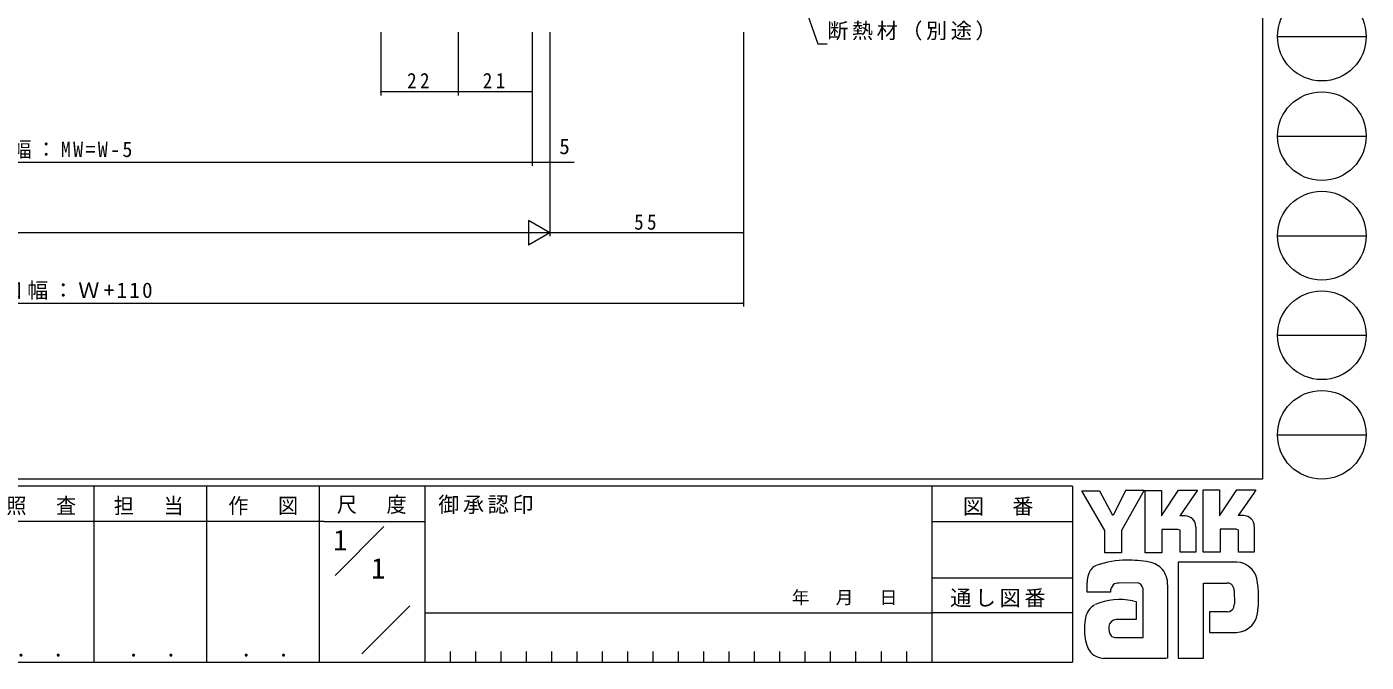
# Model space of a CAD drawing. Units: millimetres, scale not verified. Extents: x -594 to 539, y -420 to 386.
# Drawn here: x 158.9 to 539.5, y -420 to -239.5 of the extents above; entities that cross this region are included whole.
import ezdxf
from ezdxf.enums import TextEntityAlignment as Align

# ---------------------------------------------------------------- set-up
doc = ezdxf.new("R2010")
doc.units = ezdxf.units.MM
doc.header["$LTSCALE"] = 2
doc.layers.add('0-1_YKK_ZWAK', color=7, linetype='Continuous', lineweight=9)
doc.layers.add('0-6_YKK_D', color=6, linetype='Continuous', lineweight=9)
doc.layers.add('0-2_USER1', color=7, linetype='Continuous')
doc.styles.add('ＭＳ ゴシック', font='')
doc.styles.get('ＭＳ ゴシック').set_extended_font_data('MS Gothic')

msp = doc.modelspace()

# ---------------------------------------------------------------- linework, layer by layer
at = {"layer": '0-1_YKK_ZWAK'}
for p, q in [((510, 382.035), (510, -367.965)), ((514.252, -242.245), (539.452, -242.245)), ((514.252, -270.525), (539.452, -270.525)), ((514.252, -298.805), (539.452, -298.805)), ((514.252, -327.085), (539.452, -327.085)), ((514.252, -355.365), (539.452, -355.365)), ((510, -367.965), (-590, -367.965)), ((456, -369.965), (-590, -369.965)), ((178, -369.965), (178, -419.965)), ((210, -369.965), (210, -419.965)), ((242, -369.965), (242, -419.965)), ((272, -369.965), (272, -419.965)), ((415.999, -369.965), (415.999, -419.965)), ((456, -369.965), (456, -419.965)), ((458.624, -371.259), (463.644, -371.259)), ((465.188, -382.534), (458.624, -371.259)), ((471.194, -371.104), (467.544, -378.209)), ((476.657, -388.867), (476.657, -371.143)), ((493.106, -370.989), (497.778, -370.989)), ((493.106, -388.712), (493.106, -370.989)), ((502.682, -370.989), (508.088, -370.989)), ((507.547, -371.915), (503.088, -378.287)), ((508.088, -370.989), (507.547, -371.915)), ((243.406, -379.964), (146, -379.964)), ((243.406, -379.964), (272, -379.964)), ((415.999, -379.965), (456, -379.965)), ((487.97, -378.402), (486.486, -378.402)), ((504.572, -378.287), (503.088, -378.287)), ((246.529, -395.302), (260.376, -381.454)), ((485.962, -382.225), (481.406, -382.225)), ((491.06, -381.492), (491.06, -388.751)), ((497.971, -382.187), (497.971, -388.712)), ((502.528, -382.187), (497.971, -382.187)), ((503.146, -382.418), (502.528, -382.187)), ((503.146, -388.674), (503.146, -382.418)), ((507.663, -381.492), (507.663, -388.674)), ((502.605, -391.531), (486.04, -391.531)), ((486.04, -391.531), (486.04, -418.831)), ((497.971, -388.712), (493.106, -388.712)), ((503.146, -388.601), (503.218, -388.674)), ((507.663, -388.674), (503.146, -388.674)), ((415.999, -395.964), (456, -395.964)), ((460.169, -400.065), (460.169, -397.309)), ((474.494, -397.4), (469.212, -397.5)), ((476.039, -412.923), (476.039, -399.022)), ((483.028, -397.941), (483.028, -418.792)), ((493.222, -397.478), (499.863, -397.478)), ((493.222, -418.831), (493.222, -397.478)), ((466.81, -400.065), (460.169, -400.065)), ((501.962, -399.617), (501.987, -403.38)), ((254.103, -417.601), (267.709, -403.995)), ((272, -405.965), (415.999, -405.965)), ((456, -405.964), (415.999, -405.964)), ((494.959, -405.664), (494.959, -411.572)), ((500.018, -405.664), (494.959, -405.664)), ((474.108, -407.865), (468.402, -407.871)), ((468.007, -412.923), (476.039, -412.923)), ((475.421, -412.923), (475.923, -412.923)), ((476.039, -412.922), (476.04, -412.923)), ((494.959, -411.572), (502.566, -411.572)), ((502.566, -411.572), (504.111, -411.224)), ((279.2, -416.965), (279.2, -419.965)), ((286.4, -416.965), (286.4, -419.965)), ((293.6, -416.965), (293.6, -419.965)), ((300.8, -416.965), (300.8, -419.965)), ((308, -416.965), (308, -419.965)), ((315.2, -416.965), (315.2, -419.965)), ((322.4, -416.965), (322.4, -419.965)), ((329.6, -416.965), (329.6, -419.965)), ((336.8, -416.965), (336.8, -419.965)), ((344, -416.965), (344, -419.965)), ((351.2, -416.965), (351.2, -419.965)), ((358.4, -416.965), (358.4, -419.965)), ((365.6, -416.965), (365.6, -419.965)), ((372.8, -416.965), (372.8, -419.965)), ((380, -416.965), (380, -419.965)), ((387.2, -416.965), (387.2, -419.965)), ((394.4, -416.965), (394.4, -419.965)), ((401.6, -416.965), (401.6, -419.965)), ((408.799, -416.965), (408.799, -419.965)), ((-590, -419.965), (456, -419.965)), ((466.81, -418.908), (464.686, -418.908)), ((482.564, -418.87), (466.81, -418.908)), ((483.028, -418.792), (482.564, -418.87))]:
    msp.add_line(p, q, dxfattribs=at)
for points in [[(463.644, -371.259), (467.235, -377.978), (467.544, -378.209)], [(471.194, -371.104), (476.374, -371.104), (469.899, -382.573)], [(476.657, -371.143), (481.252, -371.143), (481.252, -378.427), (486.078, -371.066)], [(486.078, -371.066), (491.543, -371.066), (486.486, -378.402)], [(497.778, -370.989), (497.778, -378.405), (502.682, -370.989)], [(469.899, -382.573), (469.899, -388.905), (465.188, -388.905), (465.188, -382.534)], [(481.406, -382.225), (481.406, -388.867), (476.657, -388.867)], [(491.06, -388.751), (486.58, -388.751), (486.58, -382.457), (485.962, -382.225)], [(473.104, -402.497), (474.108, -402.729), (474.108, -407.865)], [(486.04, -418.831), (492.102, -418.831), (493.222, -418.831)]]:
    msp.add_lwpolyline(points, dxfattribs=at)
for centre in [(526.852, -242.245), (526.852, -270.525), (526.852, -298.805), (526.852, -327.085), (526.852, -355.365)]:
    msp.add_circle(centre, 12.6, dxfattribs=at)
for centre, radius, start, end in [((487.97, -381.492), 3.089, 0.00165, 89.99603), ((504.572, -381.376), 3.089, 0.00165, 89.99603), ((471.317, -416.252), 25.257, 89.89165, 109.30847), ((472.059, -420.626), 29.64, 78.78009, 91.46938), ((476.758, -397.817), 6.355, 40.66422, 80.31693), ((502.388, -397.737), 6.202, 14.44571, 87.08746), ((467.37, -397.344), 7.196, 158.41083, 179.71774), ((464.009, -395.758), 3.491, 109.02126, 161.51263), ((476.441, -397.801), 6.588, 358.78058, 38.76563), ((469.822, -399.975), 3.013, 138.46381, 181.71359), ((469.021, -399.923), 2.43, 85.50551, 126.78038), ((473.794, -399.613), 2.321, 14.75519, 72.44994), ((500.093, -399.221), 1.756, 16.43123, 96.91661), ((496.759, -400.261), 5.248, 4.93422, 17.03551), ((479.094, -401.661), 29.8, 350.99026, 10.67624), ((469.6, -421.185), 19.013, 79.38097, 112.05824), ((496.728, -402.88), 5.281, 343.6902, 354.75362), ((465.181, -408.433), 5.583, 121.8271, 169.08475), ((500.019, -403.798), 1.865, 269.95467, 342.90144), ((502.478, -405.315), 6.13, 285.4429, 349.90448), ((475.213, -410.529), 15.832, 168.76372, 199.80078), ((469.689, -410.433), 3.384, 171.08202, 216.71922), ((468.414, -409.935), 2.064, 90.33952, 178.03638), ((468.357, -410.772), 2.18, 230.97279, 260.7549), ((465.2, -413.454), 5.461, 207.31435, 263.59464)]:
    msp.add_arc(centre, radius, start, end, dxfattribs=at)
at = {"layer": '0-6_YKK_D'}
for p, q in [((366.186, -193.931), (383.624, -244.351)), ((259.49, -240.965), (259.49, -258.965)), ((281.49, -240.965), (281.49, -258.965)), ((281.49, -240.965), (281.49, -258.965)), ((302.49, -240.965), (302.49, -258.965)), ((302.49, -241.965), (302.49, -278.965)), ((302.49, -241.965), (302.49, -278.965)), ((307.49, -240.965), (307.49, -278.965)), ((307.49, -240.965), (307.49, -298.965)), ((307.49, -240.965), (307.49, -298.965)), ((362.49, -240.965), (362.49, -318.965)), ((362.49, -240.965), (362.49, -298.965)), ((383.624, -244.351), (386.324, -244.351)), ((281.49, -257.965), (259.49, -257.965)), ((302.49, -257.965), (281.49, -257.965)), ((7.49, -277.965), (302.49, -277.965)), ((302.49, -277.965), (307.49, -277.965)), ((307.49, -277.965), (314.39, -277.965)), ((301.428, -294.465), (301.428, -301.465)), ((307.49, -297.965), (301.428, -294.465)), ((300.49, -297.965), (14.49, -297.965)), ((307.49, -297.965), (295.366, -297.965)), ((307.49, -297.965), (301.428, -301.465)), ((362.49, -297.965), (307.49, -297.965)), ((-47.51, -317.965), (362.49, -317.965))]:
    msp.add_line(p, q, dxfattribs=at)
for centre, start, end in [((259.49, -257.965), 0, 180), ((259.49, -257.965), 180, 0), ((281.49, -257.965), 0, 180), ((281.49, -257.965), 0, 180), ((281.49, -257.965), 180, 0), ((281.49, -257.965), 180, 0), ((302.49, -257.965), 0, 180), ((302.49, -257.965), 180, 0), ((302.49, -277.965), 0, 180), ((302.49, -277.965), 0, 180), ((302.49, -277.965), 180, 0), ((302.49, -277.965), 180, 0), ((307.49, -277.965), 0, 180), ((307.49, -277.965), 180, 0), ((362.49, -297.965), 0, 180), ((362.49, -297.965), 180, 0), ((362.49, -317.965), 0, 180), ((362.49, -317.965), 180, 0)]:
    msp.add_arc(centre, 0.106, start, end, dxfattribs=at)

# ---------------------------------------------------------------- texts
at = {"layer": '0-1_YKK_ZWAK', "color": 4, "style": 'ＭＳ ゴシック'}
msp.add_text('年   月   日', height=3.666, dxfattribs=at).set_placement((376.252, -404.492), align=Align.BOTTOM_LEFT)
at = {"layer": '0-1_YKK_ZWAK', "char_height": 4.399, "attachment_point": 7, "style": 'ＭＳ ゴシック'}
for s, insert in [('\\T1.24;\\W0.95;照\\~\\~査', (153.127, -378.222)), ('\\T1.24;\\W0.95;担\\~\\~当', (183.649, -378.222)), ('\\T1.24;\\W0.95;作\\~\\~図', (216.171, -378.196)), ('\\T1.24;\\W0.95;尺\\~\\~度', (247.017, -377.875)), ('\\T1.17;御承認印', (275.81, -377.869)), ('\\T1.17;図\u3000番', (424.854, -378.339)), ('\\T1.17;通し図番', (421.255, -404.371)), ('\\T1.24;\\W0.95;\\~．\\~．', (152.364, -418.459)), ('\\T1.24;\\W0.95;\\~．\\~．', (184.364, -418.459)), ('\\T1.24;\\W0.95;\\~．\\~．', (216.364, -418.459))]:
    msp.add_mtext(s, dxfattribs=dict(at, insert=insert))
at = {"layer": '0-2_USER1', "style": 'ＭＳ ゴシック'}
for p in [(246, -389.964), (256.762, -397.964)]:
    msp.add_text('1', height=5.865, dxfattribs=at).set_placement(p, align=Align.BOTTOM_LEFT)
at = {"layer": '0-6_YKK_D', "color": 7, "style": 'ＭＳ ゴシック'}
msp.add_text('5', height=4.399, dxfattribs=at).set_placement((310.19, -276.965), align=Align.BOTTOM_LEFT)
at = {"layer": '0-6_YKK_D', "color": 7, "char_height": 4.399, "attachment_point": 7, "style": 'ＭＳ ゴシック'}
for s, insert in [('\\T1.17;断熱材（別途）', (386.324, -243.351)), ('\\T1.36;\\W0.9;22', (266.97, -256.965)), ('\\T1.36;\\W0.9;21', (288.47, -256.965)), ('\\T1.23;\\W0.95;網戸出来幅：MW=W-5', (126.51, -276.965)), ('\\T1.36;\\W0.9;55', (331.47, -297.165)), ('\\T1.21;躯体開口幅：Ｗ+110', (129.97, -316.965))]:
    msp.add_mtext(s, dxfattribs=dict(at, insert=insert))

doc.saveas('drawing.dxf')
